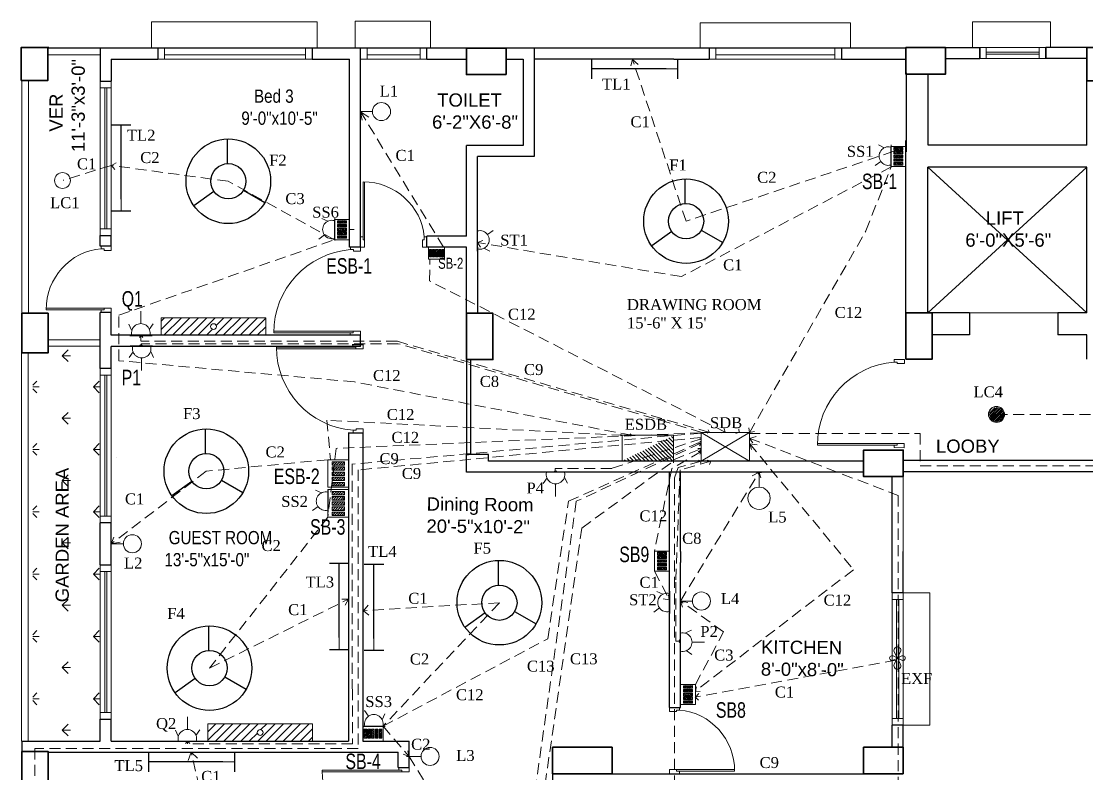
# Model space of a CAD drawing. Header units: inches. Extents: x -2030 to 2685, y 12 to 1110.
# Drawn here: x 262.6 to 745.6, y 520 to 861.2 of the extents above; entities that cross this region are included whole.
import ezdxf

# ---------------------------------------------------------------- set-up
doc = ezdxf.new("R2010")
doc.units = ezdxf.units.IN
doc.header["$LTSCALE"] = 20
doc.header["$MEASUREMENT"] = 0
doc.linetypes.add('DASHED', pattern=[0.75, 0.5, -0.25])
doc.linetypes.add('HIDDEN', pattern=[0.375, 0.25, -0.125])
for name, color, linetype, lineweight in [('BOUNDARY', 12, 'Continuous', 30), ('CKT', 10, 'Continuous', 20), ('Conduit', 104, 'HIDDEN', 5), ('DOOR', 32, 'Continuous', 15), ('E-FITTTINGS', 6, 'Continuous', 20), ('FIX', 32, 'Continuous', 15), ('PLANTS', 84, 'Continuous', 0), ('s t column', 1, 'Continuous', 35), ('SUNSADE', 54, 'Continuous', 9), ('TEXT', 7, 'Continuous', 5), ('WALL', 7, 'Continuous', 30), ('WINDOW', 150, 'Continuous', 0)]:
    doc.layers.add(name, color=color, linetype=linetype, lineweight=lineweight)
for name, color, linetype in [('E-PVC-CON', 210, 'Continuous'), ('FAN', 5, 'Continuous'), ('THAI GLASS', 202, 'Continuous')]:
    doc.layers.add(name, color=color, linetype=linetype)
doc.styles.add('ARIAL', font='arial.ttf')
doc.styles.get("Standard").update_dxf_attribs({"font": 'times.ttf'})
doc.styles.add('STYLE2', font='swisscl.ttf')
pattern_1 = [(360, (-7143.44, 6776.446), (14.142136, 14.142136), [3.75, -24.53427]), (315, (-7143.44, 6776.446), (14.142136, 14.142136), [3.75, -16.25]), (45, (-7143.44, 6776.446), (-14.142136, 14.142136), [3.75, -16.25])]
pattern_2 = [(135, (6278.06025, 3447.2137), (-0.55242717, -0.55242717), [])]

# ---------------------------------------------------------------- blocks, each defined once
blk = doc.blocks.new('dhhjj')
at = {"layer": 'FIX'}
for p, q in [((61441.53, -23874.25), (61442.49, -23869.71)), ((61442.49, -23869.71), (61444.31, -23870.1)), ((61442.95, -23873.13), (61435.45, -23908.44)), ((61443.63, -23873.28), (61436.13, -23908.59)), ((61442.66, -23874.49), (61441.53, -23874.25)), ((61442.95, -23873.13), (61442.66, -23874.49)), ((61443.63, -23873.28), (61442.95, -23873.13)), ((61444.31, -23870.1), (61443.63, -23873.28)), ((61479.81, -23877.6), (61479.13, -23880.78)), ((61481.62, -23877.99), (61479.81, -23877.6)), ((61480.66, -23882.53), (61481.62, -23877.99)), ((61480.66, -23882.53), (61481.62, -23877.99)), ((61479.13, -23880.78), (61479.81, -23880.93)), ((61479.81, -23880.93), (61479.52, -23882.29)), ((61479.52, -23882.29), (61480.66, -23882.53))]:
    blk.add_line(p, q, dxfattribs=at)
at = {"layer": 'FIX', "extrusion": (0, 0, -1)}
blk.add_ellipse((61443.32, -23871.35), major_axis=(-6.12, 37.43), ratio=0.996398, start_param=2.024942, end_param=3.514274, dxfattribs=at)
blk = doc.blocks.new('lkjhgf')
at = {"layer": 'FIX'}
for p, q in [((139191.72, -23279.61), (139191.72, -23274.96)), ((139191.72, -23274.96), (139193.57, -23274.96)), ((139193.57, -23274.96), (139193.57, -23278.21)), ((139221.72, -23274.96), (139219.86, -23274.96)), ((139219.86, -23274.96), (139219.86, -23278.21)), ((139221.72, -23279.61), (139221.72, -23274.96)), ((139221.72, -23279.61), (139221.72, -23274.96)), ((139192.88, -23279.61), (139191.72, -23279.61)), ((139192.88, -23278.21), (139192.88, -23304.54)), ((139193.57, -23278.21), (139192.88, -23278.21)), ((139192.88, -23278.21), (139192.88, -23279.61)), ((139193.57, -23278.21), (139193.57, -23304.55)), ((139219.86, -23278.21), (139220.56, -23278.21)), ((139220.56, -23278.21), (139220.56, -23279.61)), ((139220.56, -23279.61), (139221.72, -23279.61))]:
    blk.add_line(p, q, dxfattribs=at)
at = {"layer": 'FIX', "extrusion": (0, 0, -1)}
blk.add_ellipse((139193.57, -23278.21), major_axis=(25.44, 9.57), ratio=0.964016, start_param=0.424801, end_param=1.944264, dxfattribs=at)
blk = doc.blocks.new('SB')
at = {"layer": 'CKT', "linetype": 'Continuous', "lineweight": -3}
h = blk.add_hatch(dxfattribs=at)
h.set_pattern_fill('ANSI31', color=8, scale=6.25, angle=450, style=0)
h.set_pattern_definition(pattern_2)
h.paths.add_polyline_path([(-4.02, 7.42), (-5.58, 7.42), (-5.58, 1.84), (-4.02, 1.84)])
h = blk.add_hatch(dxfattribs=at)
h.set_pattern_fill('ANSI31', color=8, scale=6.25, angle=450, style=0)
h.set_pattern_definition(pattern_2)
h.paths.add_polyline_path([(-1.68, 7.42), (-3.24, 7.42), (-3.24, 1.84), (-1.68, 1.84)])
h = blk.add_hatch(dxfattribs=at)
h.set_pattern_fill('ANSI31', color=8, scale=6.25, angle=450, style=0)
h.set_pattern_definition(pattern_2)
h.paths.add_polyline_path([(3.01, 7.42), (1.45, 7.42), (1.45, 1.84), (3.01, 1.84)])
h = blk.add_hatch(dxfattribs=at)
h.set_pattern_fill('ANSI31', color=8, scale=6.25, angle=450, style=0)
h.set_pattern_definition(pattern_2)
h.paths.add_polyline_path([(5.35, 7.42), (3.79, 7.42), (3.79, 1.84), (5.35, 1.84)])
at = {"layer": 'E-FITTTINGS', "linetype": 'Continuous'}
h = blk.add_hatch(dxfattribs=at)
h.set_pattern_fill('ANSI31', color=256, scale=6.25, angle=450, style=0)
h.set_pattern_definition(pattern_2)
h.paths.add_polyline_path([(0.67, 7.42), (-0.9, 7.42), (-0.9, 1.84), (0.67, 1.84)])
for p, q in [((-6.25, 9.38), (6.25, 9.38)), ((-6.25, 0), (-6.25, 9.38)), ((-5.58, 7.42), (-4.02, 7.42)), ((-5.58, 1.84), (-5.58, 7.42)), ((-4.02, 7.42), (-4.02, 1.84)), ((-3.24, 7.42), (-1.68, 7.42)), ((-3.24, 1.84), (-3.24, 7.42)), ((-1.68, 7.42), (-1.68, 1.84)), ((-0.9, 7.42), (0.67, 7.42)), ((-0.9, 1.84), (-0.9, 7.42)), ((0.67, 7.42), (0.67, 1.84)), ((1.45, 7.42), (3.01, 7.42)), ((1.45, 1.84), (1.45, 7.42)), ((3.01, 7.42), (3.01, 1.84)), ((3.79, 7.42), (5.35, 7.42)), ((3.79, 1.84), (3.79, 7.42)), ((5.35, 7.42), (5.35, 1.84)), ((6.25, 9.38), (6.25, 0)), ((6.25, 0), (-6.25, 0)), ((-4.02, 1.84), (-5.58, 1.84)), ((-1.68, 1.84), (-3.24, 1.84)), ((0.67, 1.84), (-0.9, 1.84)), ((3.01, 1.84), (1.45, 1.84)), ((5.35, 1.84), (3.79, 1.84))]:
    blk.add_line(p, q, dxfattribs=at)
blk = doc.blocks.new('etl')
at = {"linetype": 'Continuous'}
h = blk.add_hatch(dxfattribs=at)
h.set_pattern_fill('ANSI31', color=256, scale=22, style=0)
h.set_pattern_definition([(45, (-25082.984, -11591.9777), (-1.94454365, 1.94454365), [])])
h.paths.add_polyline_path([(-4, -24), (4, -24), (4, 24), (-4, 24)])
h.paths.add_polyline_path([(1.33, 0, -1), (-1.33, 0, -1)], flags=16)
blk.add_lwpolyline([(4, 24), (-4, 24), (-4, -24), (4, -24)], close=True, dxfattribs=at)
blk.add_circle((0, 0), 1.33, dxfattribs=at)
blk = doc.blocks.new('WL')
at = {"linetype": 'Continuous'}
for p, q in [((0, 6.7), (0, 0)), ((-1.15, 0), (1.15, 0))]:
    blk.add_line(p, q, dxfattribs=at)
blk.add_circle((0, 11.74), 5.04, dxfattribs=at)
blk = doc.blocks.new('ef')
at = {"layer": 'E-FITTTINGS'}
for p, q in [((12385.44, -212121.4), (12383.48, -212125.32)), ((12384.46, -212123.36), (12383.48, -212121.4)), ((12385.44, -212125.32), (12384.46, -212123.36))]:
    blk.add_line(p, q, dxfattribs=at)
blk.add_lwpolyline([(12384.46, -212123.36), (12387.26, -212121.96, -1.618034), (12387.26, -212124.76), (12381.66, -212121.96, 1.618034), (12381.66, -212124.76), (12384.46, -212123.36)], format="xyb", dxfattribs=at)
for centre, start, end in [((12384.46, -212120.91), 333.4349, 206.5651), ((12384.46, -212125.81), 153.4349, 26.5651)]:
    blk.add_arc(centre, 1.1, start, end, dxfattribs=at)
blk = doc.blocks.new('CFL')
blk.add_line((0, 0), (-5.34, 0))
at = {"layer": 'FAN'}
for p, q in [((-5.34, 4.49), (-5.34, -4.49)), ((0, 0), (33.67, 0)), ((33.67, 4.49), (33.67, -4.49))]:
    blk.add_line(p, q, dxfattribs=at)
blk = doc.blocks.new('sdb')
at = {"layer": 'E-FITTTINGS'}
for p, q in [((0, 0), (21.93, 13.01)), ((0, 13.01), (21.93, 0))]:
    blk.add_line(p, q, dxfattribs=at)
blk.add_lwpolyline([(0, 13.01), (21.93, 13.01), (21.93, 0), (0, 0)], close=True, dxfattribs=at)
blk = doc.blocks.new('Fan')
at = {"layer": 'FAN'}
for p, q in [((-0.34, 7.99), (-0.34, 19.18)), ((-6.5, -4.67), (-15.58, -11.19)), ((6.93, -4), (16.62, -9.59))]:
    blk.add_line(p, q, dxfattribs=at)
for radius in [19.18, 8]:
    blk.add_circle((0, 0), radius, dxfattribs=at)
blk = doc.blocks.new('2pin_socket')
at = {"layer": 'E-FITTTINGS'}
for points in [[(-5.8, 8.91), (-3.1, 7.67)], [(0, -1.09), (0, 9)], [(-7.21, -0.42), (-4.64, 1.45)]]:
    blk.add_lwpolyline(points, dxfattribs=at)
blk.add_arc((-1.25, 3.88), 4.21, 75.4416, 284.5584, dxfattribs=at)
blk = doc.blocks.new('ESDB')
at = {"layer": 'E-FITTTINGS', "linetype": 'Continuous'}
h = blk.add_hatch(dxfattribs=at)
h.set_pattern_fill('ANSI31', color=1, scale=10, angle=90, style=0)
h.set_pattern_definition([(225, (-21076.6309, 111631.333), (-0.883883476, 0.883883476), [])])
h.paths.add_polyline_path([(0, 23.33), (11.72, 23.33), (11.72, 0)])
at = {"layer": 'E-FITTTINGS', "color": 1, "linetype": 'Continuous'}
blk.add_lwpolyline([(0, 0), (0, 23.33), (11.72, 23.33), (11.72, 0)], close=True, dxfattribs=at)
blk = doc.blocks.new('Power_ckt_ac')
at = {"layer": 'E-FITTTINGS'}
blk.add_line((0.04, -5.44), (0.04, -11.13), dxfattribs=at)
for points in [[(-5.05, 0), (5.05, 0)], [(-5.56, -5.3), (-3.69, -2.73)], [(5.49, -5.2), (4.25, -2.5)]]:
    blk.add_lwpolyline(points, dxfattribs=at)
blk.add_arc((0.12, -1.25), 4.21, 165.4416, 14.5584, dxfattribs=at)
blk = doc.blocks.new('Ceil_bulb')
at = {"layer": 'E-FITTTINGS', "linetype": 'Continuous'}
h = blk.add_hatch(dxfattribs=at)
h.set_pattern_fill('ANSI31', color=256, scale=4.269275, style=0)
h.set_pattern_definition([(45, (-6523.17567, 3184.71567), (-0.37735419, 0.37735419), [])])
h.paths.add_polyline_path([(3.54, 0.07, 1), (-2.92, 0.07, 1)])
blk.add_circle((0.3, 0.11), 3.58, dxfattribs=at)
blk = doc.blocks.new('column')
at = {"layer": 's t column'}
blk.add_lwpolyline([(-12, 0), (-12, 15), (0, 15), (0, 0)], close=True, dxfattribs=at)
blk.add_lwpolyline([(-12, 0), (-12, 15), (0, 15), (0, 0)], close=True, dxfattribs=at)
blk = doc.blocks.new('Sb_')
at = {"layer": 'E-FITTTINGS', "linetype": 'Continuous', "lineweight": -3, "xscale": -0.7259999999951106, "yscale": 0.7259999999660067, "zscale": 0.7260000000000001, "rotation": 90}
blk.add_blockref('SB', (6.81, 4.54), dxfattribs=at)

msp = doc.modelspace()

# ---------------------------------------------------------------- hatches: boundary and pattern name
at = {"layer": 'PLANTS', "lineweight": 20, "ltscale": 3}
h = msp.add_hatch(dxfattribs=at)
h.set_pattern_fill('GRASS', color=256, scale=20, angle=990, style=0)
h.set_pattern_definition(pattern_1)
h.paths.add_polyline_path([(298.46, 703.78), (298.46, 713.79), (267.84, 713.79), (267.84, 534.73), (298.46, 534.73), (298.46, 544.73), (298.46, 614.73), (298.46, 633.78)])
h = msp.add_hatch(dxfattribs=at)
h.set_pattern_fill('GRASS', color=256, scale=20, angle=990, style=0)
h.set_pattern_definition(pattern_1)
h.paths.add_polyline_path([(298.46, 703.78), (298.46, 713.79), (267.84, 713.79), (267.84, 534.73), (298.46, 534.73), (298.46, 544.73), (298.46, 614.73), (298.46, 633.78)])

# ---------------------------------------------------------------- linework, layer by layer
for p, q in [((495.11, 804.83), (495.11, 799.83)), ((469.46, 763.78), (469.47, 799.83)), ((495.11, 799.83), (469.47, 799.83)), ((495.11, 799.83), (495.11, 799.83)), ((469.46, 763.78), (469.46, 763.78)), ((469.46, 758.78), (469.46, 763.78)), ((469.46, 758.78), (469.46, 732.39)), ((469.46, 732.39), (469.46, 729.49)), ((469.46, 729.49), (469.46, 728.8)), ((469.46, 728.8), (469.46, 728.79)), ((412.54, 674.47), (410.76, 674.47)), ((410.99, 674.46), (410.99, 534.92)), ((417.54, 674.47), (412.54, 674.47)), ((417.54, 674.47), (417.54, 604.86)), ((417.54, 604.86), (417.54, 534.68)), ((411, 534.91), (411, 534.7))]:
    msp.add_line(p, q)
at = {"layer": 'BOUNDARY', "lineweight": 20}
for p, q in [((274.82, 846.01), (298.44, 846.01)), ((274.82, 846.01), (298.44, 846.01)), ((262.82, 728.79), (262.82, 834.01)), ((262.82, 728.79), (262.82, 834.01)), ((265.84, 728.79), (265.84, 834.01)), ((265.84, 728.79), (265.84, 834.01)), ((262.77, 534.73), (262.77, 713.79)), ((265.77, 534.73), (265.77, 710.79)), ((662.47, 620.7), (662.47, 654.7)), ((662.47, 620.7), (662.47, 654.7))]:
    msp.add_line(p, q, dxfattribs=at)
at = {"layer": 'BOUNDARY', "lineweight": 13}
for p, q in [((274.82, 716.79), (298.46, 716.79)), ((274.82, 716.79), (298.46, 716.79)), ((274.82, 713.79), (298.46, 713.79)), ((274.82, 713.79), (298.46, 713.79)), ((657.47, 666.7), (652.47, 666.7)), ((657.47, 666.7), (652.47, 666.7))]:
    msp.add_line(p, q, dxfattribs=at)
at = {"layer": 'Conduit'}
for p, q in [((539.8, 843.84), (539.04, 840.98)), ((564.01, 770.52), (539.8, 843.84)), ((539.8, 843.84), (542.28, 841.62)), ((416.49, 820.17), (417.23, 816.36)), ((416.49, 820.1), (420.23, 817.75)), ((454.06, 758.79), (416.52, 820.02)), ((658.26, 802.22), (564.01, 770.52)), ((303.56, 795.83), (305.63, 797)), ((303.49, 795.83), (305.08, 794)), ((657.02, 795.15), (561.9, 745.39)), ((645.53, 766.11), (657.02, 795.15)), ((413.58, 766.69), (411.42, 766.69)), ((592.77, 674.62), (645.59, 766.07)), ((469.49, 760.83), (471.9, 761.84)), ((561.9, 745.39), (469.49, 760.83)), ((469.49, 760.83), (470.8, 758.8)), ((447.75, 743.43), (447.84, 753.29)), ((581.76, 674.81), (447.75, 743.43)), ((316.92, 718.78), (316.29, 717.77)), ((316.91, 716.07), (316.91, 718.81)), ((317.67, 717.77), (316.92, 718.78)), ((433.08, 716.07), (316.92, 716.07)), ((433.49, 714.98), (316.95, 714.98)), ((316.95, 714.98), (316.95, 713.81)), ((574.66, 674.77), (433.14, 716.05)), ((571.2, 674.77), (433.49, 714.98)), ((316.42, 714.46), (316.95, 713.81)), ((316.95, 713.81), (317.43, 714.45)), ((316.95, 713.81), (316.95, 713.79)), ((581.82, 674.8), (581.37, 676.32)), ((588.15, 674.77), (587.94, 676.44)), ((592.8, 674.77), (592.47, 676.75)), ((570.91, 674.6), (405.41, 667.52)), ((570.91, 674.46), (412.49, 660.34)), ((570.91, 672.45), (415.39, 657.72)), ((570.9, 671.86), (530.31, 658.4)), ((570.9, 671.85), (570.31, 671.91)), ((570.91, 672.44), (570.69, 672.55)), ((570.9, 671.86), (570.7, 671.42)), ((570.75, 674.65), (570.91, 674.6)), ((570.91, 672.44), (570.78, 672.27)), ((570.91, 674.6), (570.79, 674.52)), ((570.91, 674.46), (570.79, 674.51)), ((570.91, 674.46), (570.8, 674.37)), ((571.19, 674.77), (571.09, 674.73)), ((571.19, 674.77), (571.14, 674.87)), ((574.6, 674.8), (573.57, 674.33)), ((574.58, 674.76), (574.01, 675.88)), ((581.8, 674.82), (579.99, 674.55)), ((588.15, 674.82), (586.58, 674.23)), ((592.79, 674.75), (595.1, 675.09)), ((595.77, 672.9), (592.82, 672.05)), ((592.82, 672.05), (594.28, 670.09)), ((592.86, 672.05), (660.19, 646.1)), ((405.41, 667.52), (401.66, 636.37)), ((510.73, 643.49), (570.9, 670.61)), ((570.78, 669.83), (514.24, 643.49)), ((570.88, 669.87), (569.34, 669.86)), ((570.9, 669.87), (570.12, 668.63)), ((570.9, 670.61), (570.28, 670.61)), ((570.9, 670.61), (570.65, 670.1)), ((592.85, 669.74), (639.9, 612.49)), ((593.66, 667.01), (592.91, 669.57)), ((592.91, 669.57), (596.32, 669.12)), ((570.84, 666.03), (557.55, 658.34)), ((570.91, 661.76), (560.5, 658.79)), ((570.91, 666.03), (569.58, 666.03)), ((570.89, 661.76), (569.69, 662.14)), ((570.91, 666.05), (570.24, 664.81)), ((570.89, 661.73), (570.53, 660.83)), ((575.3, 661.75), (573.53, 662.17)), ((575.3, 661.75), (574.66, 660.18)), ((412.72, 660.32), (412.72, 558.53)), ((415.39, 657.72), (415.39, 568.19)), ((504.73, 656.7), (504.27, 657.23)), ((530.31, 658.4), (504.73, 658.4)), ((504.73, 658.4), (504.73, 656.69)), ((504.73, 656.69), (505.23, 657.29)), ((505, 656.97), (504.96, 656.95)), ((557.55, 658.34), (549.69, 620.9)), ((560.5, 658.79), (558.71, 654.22)), ((561.28, 657.79), (559.31, 606.88)), ((575.2, 661.68), (561.32, 657.77)), ((558.71, 654.22), (558.71, 516.82)), ((561.46, 598.28), (597.13, 656.64)), ((597.11, 656.7), (594.03, 655.08)), ((597.13, 656.64), (597.89, 654.17)), ((514.24, 643.49), (489.95, 472.85)), ((501.3, 581.17), (510.73, 643.49)), ((660.19, 646.1), (660.19, 347.28)), ((401.66, 636.37), (347.96, 567.86)), ((549.69, 611.82), (556.43, 598.81)), ((639.9, 612.49), (568.28, 557.46)), ((559.31, 606.88), (559.31, 580.06)), ((347.96, 567.86), (411.01, 599.16)), ((410.99, 599.15), (407.93, 599.15)), ((410.99, 599.15), (409.43, 596.4)), ((556.41, 598.83), (553.65, 599.21)), ((556.43, 598.81), (556.07, 601.04)), ((479.38, 597.52), (417.72, 593.86)), ((417.72, 593.86), (419.94, 596.36)), ((479.38, 597.52), (426.68, 541.53)), ((581.05, 584.29), (561.46, 598.28)), ((561.46, 598.28), (562.42, 595.49)), ((561.46, 598.28), (564.86, 597.6)), ((417.72, 593.86), (420.24, 591.83)), ((426.68, 541.53), (501.3, 581.17)), ((559.31, 580.06), (561.46, 580.06)), ((561.43, 580.07), (560.84, 579.44)), ((561.43, 580.07), (560.9, 580.63)), ((568.27, 560.36), (581.05, 584.29)), ((659.13, 571.53), (568.21, 554.73)), ((415.39, 568.19), (415.39, 531.46)), ((412.85, 558.38), (412.85, 533.47)), ((568.27, 557.55), (568.74, 559.3)), ((568.35, 557.46), (570.46, 557.26)), ((568.35, 554.66), (569.74, 556.4)), ((568.21, 554.73), (569.6, 553.35)), ((426.68, 541.53), (438.43, 527.79)), ((415.39, 531.46), (268.85, 531.46)), ((268.85, 531.46), (268.85, 503.96)), ((338.05, 534.74), (337.05, 533.65)), ((338.04, 534.73), (339.02, 533.72)), ((338.05, 533.47), (338.05, 534.76)), ((338.05, 534.73), (338.05, 533.47)), ((412.85, 533.47), (338.05, 533.47)), ((438.43, 527.79), (435.71, 528.85)), ((438.43, 527.79), (437.3, 527.79)), ((438.45, 527.82), (437.84, 530.31)), ((438.43, 527.79), (470.56, 475.39))]:
    msp.add_line(p, q, dxfattribs=at)
at = {"layer": 'Conduit', "color": 1}
for p, q in [((303.47, 795.83), (281.62, 789.08)), ((356.5, 788.64), (303.47, 795.83)), ((404.61, 762.15), (356.5, 788.64)), ((306.91, 727.9), (404.61, 762.15)), ((306.91, 707.28), (306.91, 727.9)), ((413.63, 697.63), (306.91, 707.28)), ((539.39, 673.46), (413.63, 697.63)), ((704.82, 682.87), (804.32, 682.87)), ((535.3, 673.46), (401.23, 680.24)), ((401.23, 680.24), (402.78, 662.3)), ((535.15, 673.45), (534.3, 673.16)), ((535.13, 673.48), (534.37, 673.86)), ((539.29, 673.48), (538.65, 674.03)), ((539.29, 673.48), (538.85, 673)), ((401.62, 662.37), (346.53, 657.14)), ((516.74, 631.37), (558.38, 661.74)), ((558.36, 661.72), (557.48, 661.52)), ((558.34, 660.91), (558.36, 661.72)), ((346.53, 657.14), (303.46, 624.25)), ((516.74, 631.37), (495.16, 480.4)), ((303.46, 624.25), (304.65, 627.31)), ((303.46, 624.25), (307.4, 624.94)), ((339.6, 529.73), (338.3, 525.9)), ((348.71, 491.93), (339.6, 529.73)), ((339.6, 529.73), (342.53, 526.98))]:
    msp.add_line(p, q, dxfattribs=at)
at = {"layer": 'Conduit', "linetype": 'HIDDEN'}
for p, q in [((592.65, 674.19), (670.16, 674.19)), ((670.16, 674.19), (670.16, 659.6)), ((558.39, 662.37), (570.88, 667.36)), ((570.85, 667.39), (569.34, 667.47)), ((570.88, 667.36), (570.08, 666.06)), ((670.16, 659.6), (860.15, 659.6))]:
    msp.add_line(p, q, dxfattribs=at)
at = {"layer": 'E-FITTTINGS', "linetype": 'Continuous'}
for centre in [(281.33, 789), (704.71, 682.95)]:
    msp.add_circle(centre, 3.58, dxfattribs=at)
at = {"layer": 's t column'}
for points in [[(482.46, 837.01), (464.46, 837.01), (464.46, 849.01), (482.46, 849.01)], [(681.65, 837.25), (663.65, 837.25), (663.65, 849.25), (681.65, 849.25)], [(745.65, 834.25), (745.65, 849.25), (757.65, 849.25), (757.65, 834.25)], [(262.82, 710.79), (262.82, 728.79), (274.82, 728.79), (274.82, 710.79)], [(262.82, 710.79), (262.82, 728.79), (274.82, 728.79), (274.82, 710.79)], [(464.46, 707.79), (464.46, 728.79), (476.46, 728.79), (476.46, 707.79)], [(464.46, 707.79), (464.46, 728.79), (476.46, 728.79), (476.46, 707.79)], [(663.65, 708.03), (663.65, 729.03), (675.65, 729.03), (675.65, 708.03)], [(663.65, 708.03), (663.65, 729.03), (675.65, 729.03), (675.65, 708.03)], [(662.47, 654.7), (644.47, 654.7), (644.47, 666.7), (662.47, 666.7)], [(662.47, 654.7), (644.47, 654.7), (644.47, 666.7), (662.47, 666.7)], [(530.49, 519.97), (503.49, 519.97), (503.49, 531.97), (530.49, 531.97)], [(530.49, 519.97), (503.49, 519.97), (503.49, 531.97), (530.49, 531.97)], [(662.47, 519.97), (644.47, 519.97), (644.47, 531.97), (662.47, 531.97)], [(662.47, 519.97), (644.47, 519.97), (644.47, 531.97), (662.47, 531.97)], [(262.85, 508.97), (262.85, 529.97), (274.85, 529.97), (274.85, 508.97)], [(262.85, 508.97), (262.85, 529.97), (274.85, 529.97), (274.85, 508.97)]]:
    msp.add_lwpolyline(points, close=True, dxfattribs=at)
for points in [[(681.65, 849.1), (681.65, 837.25), (663.65, 837.25), (663.65, 849.25)], [(681.65, 849.25), (681.65, 849.25)], [(745.65, 849.25), (757.65, 849.25)], [(757.65, 849.1), (757.65, 834.25), (745.65, 834.25), (745.65, 849.1)]]:
    msp.add_lwpolyline(points, dxfattribs=at)
at = {"layer": 'SUNSADE'}
for p, q in [((321.64, 849.1), (321.64, 860.99)), ((321.64, 860.99), (396.8, 860.99)), ((396.8, 860.99), (396.8, 849.11)), ((414.03, 849.08), (414.03, 861.18)), ((414.03, 861.18), (448.13, 861.18)), ((448.13, 861.18), (448.13, 849.13)), ((570.45, 849.08), (570.45, 860.45)), ((570.45, 860.45), (638.52, 860.45)), ((638.52, 860.45), (638.52, 849.04)), ((693.88, 849.26), (693.88, 860.95)), ((693.88, 860.95), (729.25, 860.95)), ((729.25, 860.95), (729.25, 849.22)), ((674.47, 602), (674.47, 542))]:
    msp.add_line(p, q, dxfattribs=at)
at = {"layer": 'SUNSADE', "ltscale": 3}
for p, q in [((662.47, 602), (674.47, 602)), ((662.47, 602), (674.47, 602)), ((662.02, 542), (674.47, 542)), ((662.02, 542), (674.47, 542))]:
    msp.add_line(p, q, dxfattribs=at)
at = {"layer": 'TEXT'}
for p, q in [((574.46, 849.03), (574.46, 849.27)), ((558.46, 844.02), (495.11, 844.02)), ((650.51, 844), (663.62, 844))]:
    msp.add_line(p, q, dxfattribs=at)
at = {"layer": 'TEXT', "color": 5}
msp.add_line((577.46, 849.02), (577.46, 849.27), dxfattribs=at)
at = {"layer": 'THAI GLASS'}
for p, q in [((464.46, 707.79), (464.46, 664.7)), ((466.33, 707.78), (466.33, 664.72)), ((464.46, 664.7), (465.43, 664.7))]:
    msp.add_line(p, q, dxfattribs=at)
at = {"layer": 'WALL'}
for p, q in [((275.2, 849.27), (274.64, 849.27)), ((274.82, 846.01), (274.65, 846.01)), ((274.78, 849.1), (663.65, 849.1)), ((298.46, 849.01), (298.46, 834.01)), ((298.46, 849.01), (298.46, 834.01)), ((324.5, 849.01), (324.5, 844.01)), ((324.5, 849.01), (324.5, 844.01)), ((394.5, 849.01), (394.5, 844.01)), ((394.5, 849.01), (394.5, 844.01)), ((416.46, 849.01), (416.46, 849.27)), ((416.46, 758.78), (416.46, 849.01)), ((416.46, 758.78), (416.46, 849.01)), ((446.46, 849.01), (446.46, 849.27)), ((446.46, 844.01), (446.46, 849.01)), ((446.46, 844.01), (446.46, 849.01)), ((495.11, 849.27), (495.11, 804.83)), ((495.11, 849.01), (495.11, 804.83)), ((574.46, 849.01), (574.46, 844.02)), ((574.46, 849.01), (574.46, 844.02)), ((634.46, 849.01), (634.46, 844.02)), ((634.46, 849.01), (634.46, 844.02)), ((681.65, 849.25), (697.15, 849.25)), ((681.65, 849.25), (697.15, 849.25)), ((697.15, 849.25), (697.15, 844.25)), ((697.15, 844.25), (697.15, 849.25)), ((697.15, 849.25), (697.15, 844.25)), ((697.15, 844.25), (697.15, 849.25)), ((727.15, 849.25), (727.15, 844.25)), ((745.65, 849.25), (727.15, 849.25)), ((727.15, 844.25), (727.15, 849.25)), ((727.15, 849.25), (727.15, 844.25)), ((745.65, 849.25), (727.15, 849.25)), ((727.15, 849.25), (727.15, 849.25)), ((727.15, 844.25), (727.15, 849.1)), ((303.46, 844.01), (324.5, 844.01)), ((303.46, 844.01), (303.46, 834.01)), ((303.46, 844.01), (324.5, 844.01)), ((303.46, 844.01), (303.46, 834.01)), ((394.5, 844.01), (411.46, 844.01)), ((394.5, 844.01), (411.46, 844.01)), ((411.42, 758.78), (411.42, 844.01)), ((411.42, 758.78), (411.42, 844.01)), ((446.46, 844.01), (464.46, 844.01)), ((446.46, 844.01), (464.46, 844.01)), ((482.46, 844.01), (490.11, 844.01)), ((482.46, 844.01), (490.11, 844.01)), ((490.11, 844.01), (490.11, 804.83)), ((490.11, 844.01), (490.11, 804.83)), ((558.46, 844.02), (495.13, 844.02)), ((558.46, 844.02), (574.46, 844.02)), ((558.46, 844.02), (574.46, 844.02)), ((634.46, 844.02), (650.47, 844.02)), ((634.46, 844.02), (650.47, 844.02)), ((650.47, 844.02), (663.65, 844.02)), ((681.65, 844.25), (697.15, 844.25)), ((681.65, 844.25), (697.15, 844.25)), ((745.65, 844.25), (727.15, 844.25)), ((745.65, 844.25), (727.15, 844.25)), ((663.81, 837.77), (663.81, 801.97)), ((673.78, 805.03), (673.78, 837.29)), ((262.82, 834.01), (262.82, 834.31)), ((262.82, 834.31), (262.82, 834.31)), ((265.84, 834.01), (265.84, 834.32)), ((298.46, 834.01), (303.46, 834.01)), ((298.46, 834.01), (303.46, 834.01)), ((745.65, 805.03), (745.65, 834.25)), ((745.65, 805.03), (745.65, 834.25)), ((745.65, 813.83), (745.65, 813.83)), ((745.65, 813.83), (745.65, 813.83)), ((663.65, 807.14), (663.81, 807.14)), ((663.65, 805.03), (663.65, 807.14)), ((663.65, 807.14), (663.81, 807.14)), ((663.65, 805.03), (663.65, 807.14)), ((490.11, 804.83), (464.46, 804.83)), ((464.46, 763.78), (464.46, 804.83)), ((490.11, 804.83), (464.46, 804.83)), ((464.46, 763.78), (464.46, 804.83)), ((663.81, 805.03), (663.65, 805.03)), ((663.65, 729.03), (663.65, 805.03)), ((663.81, 805.03), (663.65, 805.03)), ((663.65, 729.03), (663.65, 805.03)), ((745.65, 805.03), (673.78, 805.03)), ((745.65, 805.03), (673.78, 805.03)), ((745.65, 795.03), (673.65, 795.03)), ((673.65, 729.03), (673.65, 795.03)), ((745.65, 795.03), (673.65, 795.03)), ((673.65, 729.03), (673.65, 795.03)), ((673.78, 794.86), (673.78, 795.03)), ((745.65, 729.03), (745.65, 795.03)), ((745.65, 729.03), (745.65, 795.03)), ((298.46, 759.16), (298.46, 764.01)), ((298.46, 764.01), (303.46, 764.01)), ((298.46, 759.16), (298.46, 764.01)), ((298.46, 764.01), (303.46, 764.01)), ((303.46, 759.16), (303.46, 764.01)), ((303.46, 759.16), (303.46, 764.01)), ((446.46, 758.78), (446.46, 763.78)), ((464.46, 763.78), (446.46, 763.78)), ((446.46, 758.78), (446.46, 763.78)), ((464.46, 763.78), (446.46, 763.78)), ((303.46, 759.16), (298.46, 759.16)), ((303.46, 759.16), (298.46, 759.16)), ((416.46, 758.78), (411.42, 758.78)), ((416.46, 758.78), (411.42, 758.78)), ((464.46, 758.78), (446.46, 758.78)), ((464.46, 758.78), (446.46, 758.78)), ((464.46, 728.79), (464.46, 758.78)), ((464.46, 728.79), (464.46, 758.78)), ((298.46, 703.78), (298.46, 729.16)), ((303.46, 729.16), (298.46, 729.16)), ((298.46, 703.78), (298.46, 729.16)), ((303.46, 729.16), (298.46, 729.16)), ((303.46, 718.78), (303.46, 729.16)), ((303.46, 718.78), (303.46, 729.16)), ((692.58, 729.03), (675.65, 729.03)), ((692.58, 729.03), (675.65, 729.03)), ((692.58, 729.03), (692.58, 719.03)), ((692.58, 729.03), (692.58, 719.03)), ((745.65, 729.03), (732.58, 729.03)), ((732.58, 729.03), (732.58, 719.03)), ((745.65, 729.03), (732.58, 729.03)), ((732.58, 729.03), (732.58, 719.03)), ((298.46, 703.78), (298.46, 718.78)), ((298.46, 703.78), (298.46, 718.78)), ((416.42, 718.78), (303.46, 718.78)), ((416.42, 718.78), (303.46, 718.78)), ((416.42, 713.78), (416.42, 718.78)), ((416.42, 713.78), (416.42, 718.78)), ((692.58, 719.03), (675.65, 719.03)), ((692.58, 719.03), (675.65, 719.03)), ((745.65, 719.03), (732.58, 719.03)), ((745.65, 719.03), (732.58, 719.03)), ((745.65, 707.94), (745.65, 719.03)), ((745.65, 707.94), (745.65, 719.03)), ((416.42, 713.78), (303.46, 713.78)), ((303.46, 703.78), (303.46, 713.78)), ((416.42, 713.78), (303.46, 713.78)), ((303.46, 703.78), (303.46, 713.78)), ((412.67, 714.55), (417.63, 714.55)), ((412.67, 714.55), (417.63, 714.55)), ((303.46, 703.78), (298.46, 703.78)), ((303.46, 703.78), (298.46, 703.78)), ((412.67, 674.55), (417.68, 674.55)), ((412.67, 674.55), (417.68, 674.55)), ((464.46, 656.7), (464.46, 664.7)), ((474.47, 664.7), (464.46, 664.7)), ((464.46, 656.7), (464.46, 664.7)), ((474.47, 664.7), (464.46, 664.7)), ((474.47, 661.7), (474.47, 664.7)), ((474.47, 661.7), (474.47, 664.7)), ((843.66, 661.94), (662.54, 661.94)), ((546.46, 661.7), (474.47, 661.7)), ((567.56, 661.7), (474.47, 661.7)), ((644.47, 661.7), (567.46, 661.7)), ((644.47, 661.7), (567.46, 661.7)), ((843.66, 656.94), (662.54, 656.94)), ((546.46, 656.7), (464.46, 656.7)), ((567.56, 656.7), (464.46, 656.7)), ((556.47, 656.69), (556.42, 656.69)), ((556.47, 654.7), (556.47, 656.69)), ((556.47, 549.97), (556.47, 654.7)), ((556.47, 549.97), (556.47, 654.7)), ((561.47, 654.7), (561.47, 656.7)), ((561.47, 620.7), (561.47, 654.7)), ((561.47, 620.7), (561.47, 654.7)), ((644.47, 656.7), (567.46, 656.7)), ((644.47, 656.7), (567.46, 656.7)), ((657.47, 615.7), (657.47, 654.7)), ((298.46, 614.73), (298.46, 633.78)), ((303.46, 633.78), (298.46, 633.78)), ((298.46, 614.73), (298.46, 633.78)), ((303.46, 633.78), (298.46, 633.78)), ((303.46, 614.73), (303.46, 633.78)), ((303.46, 614.73), (303.46, 633.78)), ((561.47, 620.7), (561.46, 615.7)), ((662.47, 602), (662.47, 620.7)), ((662.47, 602), (662.47, 620.7)), ((298.46, 614.73), (303.46, 614.73)), ((298.46, 614.73), (303.46, 614.73)), ((561.47, 549.97), (561.46, 615.7)), ((657.47, 602), (657.47, 615.7)), ((657.47, 602), (657.47, 615.7)), ((662.47, 602), (657.47, 602)), ((662.47, 602), (657.47, 602)), ((556.47, 549.97), (561.47, 549.97)), ((556.47, 549.97), (561.47, 549.97)), ((298.46, 544.73), (303.46, 544.73)), ((298.46, 534.73), (298.46, 544.73)), ((298.46, 544.73), (303.46, 544.73)), ((298.46, 534.73), (298.46, 544.73)), ((303.46, 534.73), (303.46, 544.73)), ((303.46, 534.73), (303.46, 544.73)), ((657.47, 531.97), (657.47, 542)), ((662.47, 542), (657.47, 542)), ((657.47, 531.97), (657.47, 542)), ((662.47, 542), (657.47, 542)), ((662.47, 529.73), (662.47, 542)), ((662.47, 529.73), (662.47, 542)), ((262.82, 534.73), (298.46, 534.73)), ((262.82, 534.73), (262.82, 529.81)), ((262.82, 534.73), (298.46, 534.73)), ((262.82, 534.73), (262.82, 529.81)), ((303.46, 534.73), (411, 534.73)), ((303.46, 534.73), (411, 534.73)), ((417.54, 534.73), (438.43, 534.73)), ((417.54, 534.73), (438.43, 534.73)), ((438.43, 522.73), (438.43, 534.73)), ((438.43, 522.73), (438.43, 534.73)), ((262.82, 529.81), (262.82, 529.81)), ((262.82, 529.81), (262.82, 529.81)), ((274.85, 529.73), (433.46, 529.73)), ((274.85, 529.73), (433.46, 529.73)), ((433.46, 522.73), (433.46, 529.73)), ((433.46, 522.73), (433.46, 529.73)), ((433.46, 522.73), (438.43, 522.73)), ((433.46, 522.73), (438.43, 522.73)), ((503.49, 519.97), (503.49, 514.97)), ((503.49, 519.97), (503.49, 514.97)), ((530.49, 519.97), (644.47, 519.97)), ((530.49, 519.97), (644.47, 519.97))]:
    msp.add_line(p, q, dxfattribs=at)
at = {"layer": 'WALL', "lineweight": 20}
for p, q in [((673.65, 729.03), (745.65, 795.03)), ((745.65, 729.03), (673.65, 795.03)), ((673.65, 729.03), (745.65, 795.03)), ((745.65, 729.03), (673.65, 795.03)), ((692.58, 729.03), (732.58, 729.03)), ((692.58, 729.03), (732.58, 729.03)), ((262.77, 534.73), (262.77, 713.79)), ((265.77, 534.73), (265.77, 710.79))]:
    msp.add_line(p, q, dxfattribs=at)
at = {"layer": 'WINDOW', "lineweight": 13}
for p, q in [((327.5, 849.01), (327.5, 844.01)), ((327.5, 849.01), (327.5, 844.01)), ((391.5, 846.01), (327.5, 846.01)), ((391.5, 846.01), (327.5, 846.01)), ((391.5, 849.01), (391.5, 844.01)), ((391.5, 849.01), (391.5, 844.01)), ((394.5, 844.01), (324.5, 844.01)), ((394.5, 844.01), (324.5, 844.01)), ((298.46, 764.01), (298.46, 834.01)), ((298.46, 764.01), (298.46, 834.01)), ((298.46, 831.01), (303.46, 831.01)), ((298.46, 831.01), (303.46, 831.01)), ((300.46, 767.01), (300.46, 831.01)), ((300.46, 767.01), (300.46, 831.01)), ((301.46, 767.01), (301.46, 831.01)), ((301.46, 767.01), (301.46, 831.01)), ((303.46, 764.01), (303.46, 834.01)), ((303.46, 764.01), (303.46, 834.01)), ((298.46, 767.01), (303.46, 767.01)), ((298.46, 767.01), (303.46, 767.01)), ((298.46, 633.78), (298.46, 703.78)), ((298.46, 633.78), (298.46, 703.78)), ((303.46, 700.78), (298.46, 700.78)), ((303.46, 700.78), (298.46, 700.78)), ((300.46, 636.78), (300.46, 700.78)), ((300.46, 636.78), (300.46, 700.78)), ((301.46, 636.78), (301.46, 700.78)), ((301.46, 636.78), (301.46, 700.78)), ((303.46, 633.78), (303.46, 703.78)), ((303.46, 633.78), (303.46, 703.78)), ((303.46, 636.78), (298.46, 636.78)), ((303.46, 636.78), (298.46, 636.78)), ((298.46, 544.73), (298.46, 614.73)), ((298.46, 544.73), (298.46, 614.73)), ((303.46, 544.73), (303.46, 614.73)), ((303.46, 544.73), (303.46, 614.73)), ((298.46, 611.73), (303.46, 611.73)), ((298.46, 611.73), (303.46, 611.73)), ((300.46, 547.73), (300.46, 611.73)), ((300.46, 547.73), (300.46, 611.73)), ((301.46, 547.73), (301.46, 611.73)), ((301.46, 547.73), (301.46, 611.73)), ((657.47, 542), (657.47, 602)), ((657.47, 542), (657.47, 602)), ((657.47, 542), (657.47, 602)), ((657.47, 542), (657.47, 602)), ((657.47, 599), (662.47, 599)), ((657.47, 599), (662.47, 599)), ((659.48, 545), (659.48, 599)), ((659.48, 545), (659.48, 599)), ((660.48, 545), (660.48, 599)), ((660.48, 545), (660.48, 599)), ((662.47, 542), (662.47, 602)), ((662.47, 542), (662.47, 602)), ((298.46, 547.73), (303.46, 547.73)), ((298.46, 547.73), (303.46, 547.73)), ((657.47, 545), (662.47, 545)), ((657.47, 545), (662.47, 545))]:
    msp.add_line(p, q, dxfattribs=at)
at = {"layer": 'WINDOW'}
msp.add_line((419.46, 849.01), (419.46, 849.27), dxfattribs=at)
at = {"layer": 'WINDOW', "linetype": 'ByBlock', "lineweight": 20, "ltscale": 2}
for p, q in [((419.46, 844.01), (419.46, 849.01)), ((419.46, 844.01), (419.46, 849.01)), ((443.46, 846.01), (419.46, 846.01)), ((443.46, 846.01), (419.46, 846.01)), ((443.46, 844.01), (443.46, 849.01)), ((577.46, 849.01), (577.46, 844.02)), ((577.46, 849.01), (577.46, 844.02)), ((577.46, 846.02), (631.46, 846.02)), ((577.46, 846.02), (631.46, 846.02)), ((631.46, 849.01), (631.46, 844.02)), ((631.46, 849.01), (631.46, 844.02)), ((446.46, 844.01), (416.46, 844.01)), ((446.46, 844.01), (416.46, 844.01)), ((574.46, 844.02), (634.46, 844.02)), ((574.46, 844.02), (634.46, 844.02))]:
    msp.add_line(p, q, dxfattribs=at)
at = {"layer": 'WINDOW', "color": 150}
msp.add_line((443.46, 849.01), (443.46, 849.27), dxfattribs=at)
at = {"layer": 'WINDOW', "color": 150, "linetype": 'ByBlock', "lineweight": 20, "ltscale": 2}
msp.add_line((443.46, 844.01), (443.46, 849.01), dxfattribs=at)
at = {"layer": 'WINDOW', "lineweight": 20}
for p, q in [((697.15, 849.25), (727.15, 849.25)), ((697.15, 849.25), (727.15, 849.25)), ((700.15, 844.25), (700.15, 849.25)), ((700.15, 844.25), (700.15, 849.25)), ((700.15, 847.25), (724.15, 847.25)), ((700.15, 847.25), (724.15, 847.25)), ((700.15, 846.25), (724.15, 846.25)), ((700.15, 846.25), (724.15, 846.25)), ((724.15, 844.25), (724.15, 849.25)), ((724.15, 844.25), (724.15, 849.25)), ((697.15, 844.25), (727.15, 844.25)), ((697.15, 844.25), (727.15, 844.25))]:
    msp.add_line(p, q, dxfattribs=at)
at = {"layer": 'WINDOW', "linetype": 'ByBlock', "ltscale": 2}
msp.add_line((305.77, 663.58), (305.77, 663.58), dxfattribs=at)
msp.add_line((305.77, 663.58), (305.77, 663.58), dxfattribs=at)

# ---------------------------------------------------------------- block references
at = {"rotation": 180}
msp.add_blockref('Power_ckt_ac', (338.03, 534.56), dxfattribs=at)
at = {"layer": 'Conduit'}
for name, p in [('2pin_socket', (657, 796.18)), ('2pin_socket', (404.73, 762.85)), ('Power_ckt_ac', (317.12, 713.98)), ('Power_ckt_ac', (504.73, 656.87)), ('2pin_socket', (401.82, 639.7)), ('Sb_', (549.69, 611.82))]:
    msp.add_blockref(name, p, dxfattribs=at)
for name, p, rotation in [('Power_ckt_ac', (316.93, 718.61), 180), ('SB', (410.99, 656.12), 90), ('SB', (411.04, 642.62), 90), ('Power_ckt_ac', (561.29, 579.53), 90), ('2pin_socket', (418.6, 541.36), 270)]:
    msp.add_blockref(name, p, dxfattribs=dict(at, rotation=rotation))
at = {"layer": 'DOOR', "lineweight": 20, "xscale": -1}
for name, p, rotation in [('lkjhgf', (-138775.26, -22516.18), 180), ('lkjhgf', (-138775.26, -22516.18), 180), ('dhhjj', (10989.91, -64343.83), 257.9999999985656), ('lkjhgf', (23578.42, -138462.55), 270), ('lkjhgf', (23578.42, -138462.55), 270), ('dhhjj', (11236.43, -64394.79), 257.9999999985585)]:
    msp.add_blockref(name, p, dxfattribs=dict(at, rotation=rotation))
at = {"layer": 'DOOR', "lineweight": 20}
for name, p, rotation in [('dhhjj', (10991.12, 65777.17), 282.0000000014344), ('dhhjj', (10991.12, 65777.17), 282.0000000014344), ('lkjhgf', (-22718.5, -138671.74), 90), ('lkjhgf', (-22718.5, -138671.74), 90), ('dhhjj', (11011.92, 65585.34), 282.0000000014344), ('dhhjj', (11011.92, 65585.34), 282.0000000014344)]:
    msp.add_blockref(name, p, dxfattribs=dict(at, rotation=rotation))
at = {"layer": 'E-FITTTINGS'}
for name, p, rotation in [('CFL', (554.93, 839.57), 180), ('CFL', (307.88, 780.57), 90), ('ESDB', (535.05, 673.45), 270), ('sdb', (592.83, 674.77), 180), ('WL', (597.13, 656.64), 180), ('CFL', (406.79, 581.71), 90), ('CFL', (422.52, 581.29), 90), ('CFL', (354.08, 525.29), 180)]:
    msp.add_blockref(name, p, dxfattribs=dict(at, rotation=rotation))
at = {"layer": 'E-FITTTINGS', "linetype": 'Continuous'}
for name, p, xscale, yscale, zscale, rotation in [('WL', (416.39, 820.23), 0.8131200000061654, 0.8131200000061654, 0.8131200000000001, 270), ('etl', (349.8, 722.73), -0.9873599999991711, 0.9873599999991711, 0.9873600000000001, 90), ('WL', (303.46, 624.25), 0.8131200000061654, 0.8131200000061654, 0.8131200000000001, 270), ('WL', (561.46, 598.28), -0.8131200000061654, 0.8131200000061654, 0.8131200000000001, 270), ('etl', (370.94, 538.67), -0.9873599999991711, 0.9873599999991711, 0.9873600000000001, 90), ('WL', (438.43, 527.79), 0.8131200000061654, 0.8131200000061654, 0.8131200000000001, 270)]:
    msp.add_blockref(name, p, dxfattribs=dict(at, xscale=xscale, yscale=yscale, zscale=zscale, rotation=rotation))
at = {"layer": 'E-FITTTINGS'}
for p in [(356.5, 788.64), (564.01, 770.52), (346.53, 657.14), (479.38, 597.52), (347.96, 567.86)]:
    msp.add_blockref('Fan', p, dxfattribs=at)
at = {"layer": 'E-FITTTINGS', "linetype": 'Continuous', "lineweight": -3, "xscale": -0.7259999999951106, "yscale": 0.7259999999660067, "zscale": 0.7260000000000001}
for p, rotation in [((663.65, 799.87), 90), ((411.42, 766.69), 90), ((568.27, 555.82), 90), ((422.14, 541.53), 180)]:
    msp.add_blockref('SB', p, dxfattribs=dict(at, rotation=rotation))
at = {"layer": 'E-FITTTINGS', "linetype": 'Continuous', "lineweight": -3, "xscale": -0.5821935945714358, "yscale": 0.58219359454597, "zscale": 0.5821935945744335}
msp.add_blockref('SB', (450.89, 753.32), dxfattribs=at)
at = {"layer": 'E-PVC-CON', "color": 4, "linetype": 'DASHED', "rotation": 270}
msp.add_blockref('ef', (212783.2, 12956.86), dxfattribs=at)
at = {"layer": 's t column'}
msp.add_blockref('column', (274.65, 834.3), dxfattribs=at)
at = {"layer": 'TEXT'}
msp.add_blockref('Ceil_bulb', (704.52, 682.76), dxfattribs=at)
at = {"layer": 'WALL', "rotation": 180}
msp.add_blockref('2pin_socket', (469.31, 765.92), dxfattribs=at)
at = {"layer": 'WALL'}
msp.add_blockref('2pin_socket', (556.61, 593.71), dxfattribs=at)

# ---------------------------------------------------------------- texts
at = {"layer": 'TEXT', "linetype": 'DASHED', "style": 'STYLE2'}
for s, height, p in [('SB-1', 7.022, (643.76, 785.07)), ('ESB-1', 7.022, (400.88, 746.74)), ('SB-2', 5, (451.62, 748.94)), ('ESB-2', 7.022, (377.1, 651.34)), ('SB-3', 7.022, (393.58, 628.37)), ('SB9', 7.022, (533.74, 615.92)), ('SB8', 7.022, (577.54, 545.35)), ('SB-4', 7.022, (409.59, 522.06))]:
    msp.add_text(s, height=height, dxfattribs=at).set_placement(p)
at = {"layer": 'TEXT', "style": 'STYLE2'}
for s, p in [('Q1', (308.17, 731.83)), ('P1', (308.17, 696.16))]:
    msp.add_text(s, height=7, dxfattribs=at).set_placement(p)
at = {"layer": 'TEXT', "lineweight": 20, "char_height": 6, "attachment_point": 1, "style": 'ARIAL'}
for s, insert, width, rotation in [('    VER\\P11\'-3"x3\'-0"', (275.42, 801.84), 41.8933, 90), ('GARDEN AREA   \\P  ', (278.18, 597.73), 97.5808, 90), ('GARDEN AREA   \\P  ', (278.18, 597.73), 97.5808, 90), ('Dining Room \\P20\'-5"x10\'-2"', (446.45, 645.3), 53.9253, 359.5094), ('KITCHEN \\P8\'-0"x8\'-0"', (598.04, 580.44), 37.8366, 359.5094)]:
    msp.add_mtext(s, dxfattribs=dict(at, insert=insert, width=width, rotation=rotation))
at = {"layer": 'TEXT', "attachment_point": 1}
for s, insert, char_height, width in [('L1', (425.13, 832.02), 4.973, 4.3575), ('TL1', (525.9, 835.2), 4.973, 3.9455), ('C1', (538.82, 818.09), 4.973, 9.0236), ('TL2', (310.52, 812), 4.973, 4.3575), ('C2', (316.57, 801.87), 4.973, 13.8314), ('C1', (432.28, 802.86), 4.973, 3.8984), ('SS1', (636.91, 804.7), 4.973, 8.1297), ('C1', (287.9, 799.01), 4.973, 10.5572), ('F2', (375.02, 800.68), 4.973, 4.3575), ('F1', (556.39, 798.51), 4.973, 4.3575), ('C2', (596.23, 792.91), 4.973, 14.9092), ('C3', (382.36, 783.25), 4.973, 4.549), ('LC1', (275.7, 781.39), 4.973, 4.3575), ('SS6', (394.53, 777.1), 4.973, 8.1297), ('ST1', (479.79, 764.44), 4.973, 3.9455), ('C1', (580.81, 753.2), 4.973, 14.9092), ("DRAWING ROOM\\P15'-6'' X 15'\\P ", (537.2, 735.23), 5, 93.9045), ('C12', (483.3, 730.85), 4.973, 4.1069), ('C12', (631.4, 731.64), 4.973, 14.9092), ('C9', (490.56, 705.74), 4.973, 4.1069), ('C12', (422.09, 703.07), 4.973, 4.1069), ('C8', (470.5, 700.36), 4.973, 4.1069), ('LC4', (694.32, 695.63), 4.973, 4.3575), ('F3', (335.97, 685.76), 4.973, 4.3575), ('C12', (428.35, 685.37), 4.973, 4.1069), ('SDB', (574.86, 681.65), 4.973, 20.4225), ('ESDB', (536.21, 680.92), 4.973, 22.9875), ('C12', (430.47, 674.99), 4.973, 4.1069), ('C2', (373.37, 668.37), 4.973, 0.6981), ('C9', (425.03, 665.36), 4.973, 4.1069), ('C9', (435.15, 658.62), 4.973, 4.1069), ('P4', (491.68, 652.03), 4.973, 6.9617), ('C1', (309.64, 647.07), 4.973, 15.3552), ('SS2', (380.5, 645.95), 4.973, 9.7829), ('C12', (542.9, 639.37), 4.973, 14.9092), ('L5', (601.26, 638.87), 4.973, 4.3575), ('C8', (562.23, 629.21), 4.973, 4.1069), ('C2', (371.52, 625.93), 4.973, 10.1657), ('TL4', (419.88, 623.28), 4.973, 4.3575), ('F5', (467.66, 624.74), 4.973, 4.3575), ('L2', (309.21, 617.99), 4.973, 4.3575), ('TL3', (391.52, 609.39), 4.973, 4.3575), ('C1', (542.9, 609.26), 4.973, 14.9092), ('C1', (438.08, 602), 4.973, 10.4722), ('ST2', (538.19, 601.33), 4.973, 3.9455), ('L4', (579.8, 601.85), 4.973, 4.3575), ('C12', (626.39, 601.18), 4.973, 4.1069), ('F4', (328.82, 595.11), 4.973, 4.3575), ('P2', (570.49, 586.95), 4.973, 3.9455), ('C3', (576.76, 576.26), 4.973, 9.999), ('C2', (438.8, 574.47), 4.973, 14.2258), ('C13', (491.89, 571.24), 4.973, 6.2298), ('C13', (511.39, 574.57), 4.973, 4.1069), ('EXF', (661.49, 565.63), 4.973, 9.999), ('C12', (459.71, 558.27), 4.973, 4.1069), ('C1', (604.25, 559.49), 4.973, 14.9092), ('SS3', (418.61, 555.17), 4.973, 8.1297), ('Q2', (323.74, 545.23), 4.973, 4.1069), ('C2', (439.37, 535.81), 4.973, 4.0939), ('L3', (459.83, 530.74), 4.973, 4.3575), ('C9', (597.36, 527.52), 4.973, 4.1069), ('TL5', (304.89, 526.13), 4.973, 4.3575), ('C1', (344.21, 521.24), 4.973, 2.9845)]:
    msp.add_mtext(s, dxfattribs=dict(at, insert=insert, char_height=char_height, width=width))
at = {"layer": 'TEXT', "lineweight": 20, "char_height": 6, "attachment_point": 1, "style": 'ARIAL'}
for s, insert, width in [('{\\fArial Narrow|b0|i0|c0|p34;   Bed 3\\P9\'-0"x10\'-5"}', (362.41, 830.25), 42.6422), (' TOILET\\P6\'-2"X6\'-8"\\P ', (448.87, 828.48), 70.5332), ('    LIFT \\P6\'-0"X5\'-6"', (690.61, 774.96), 70.4678), (' LOOBY', (674.99, 671.51), 32.5329), ('{\\fArial Narrow|b0|i0|c0|p34; GUEST ROOM\\P13\'-5"x15\'-0"}', (327.55, 630.04), 46.2272)]:
    msp.add_mtext(s, dxfattribs=dict(at, insert=insert, width=width))
at = {"layer": 'TEXT', "insert": (383.61, 596.85), "char_height": 4.973, "attachment_point": 1}
msp.add_mtext('C1', dxfattribs=at)

doc.saveas('drawing.dxf')
